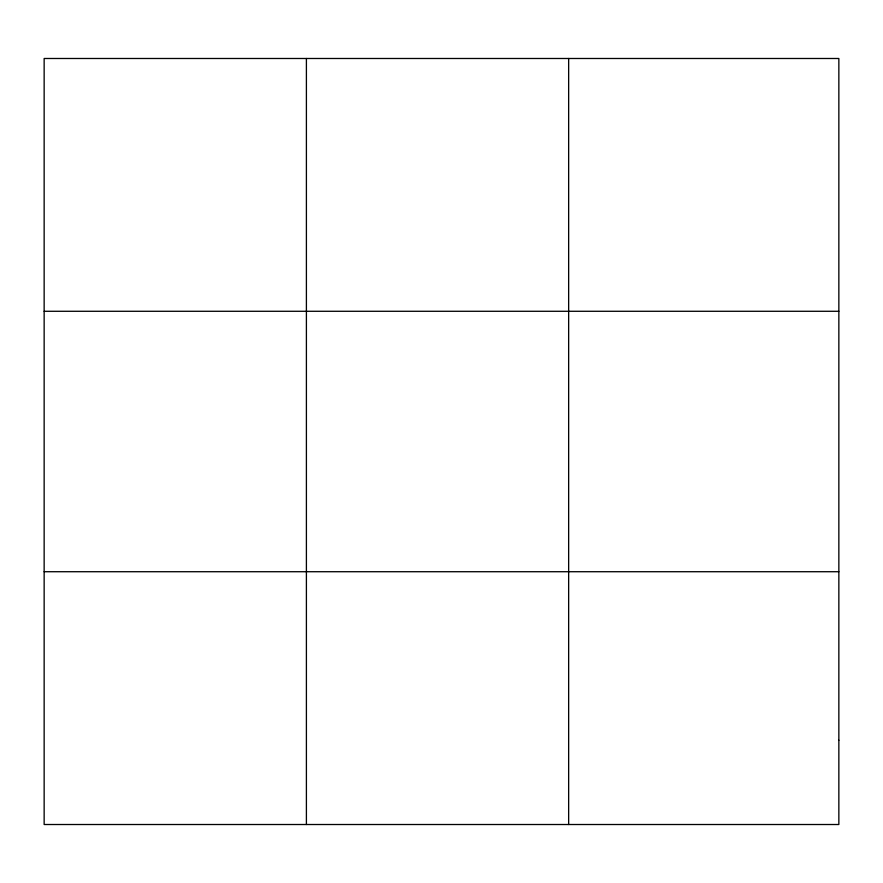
<?xml version="1.0" encoding="UTF-8"?>
<svg xmlns="http://www.w3.org/2000/svg" width="883" height="883" viewBox="0 0 883 883"><rect width="100%" height="100%" fill="white"/><g stroke="black" fill="none" stroke-linecap="round" stroke-linejoin="round"><path stroke-width="1.32" d="M306.401 58.488L306.401 824.512M568.652 58.488L568.652 824.512M44.15 311.28L838.85 311.28M44.15 571.72L838.85 571.72M838.85 740.252L838.85 824.512L44.15 824.512L44.15 58.488L838.85 58.488L838.85 740.252"/></g></svg>
